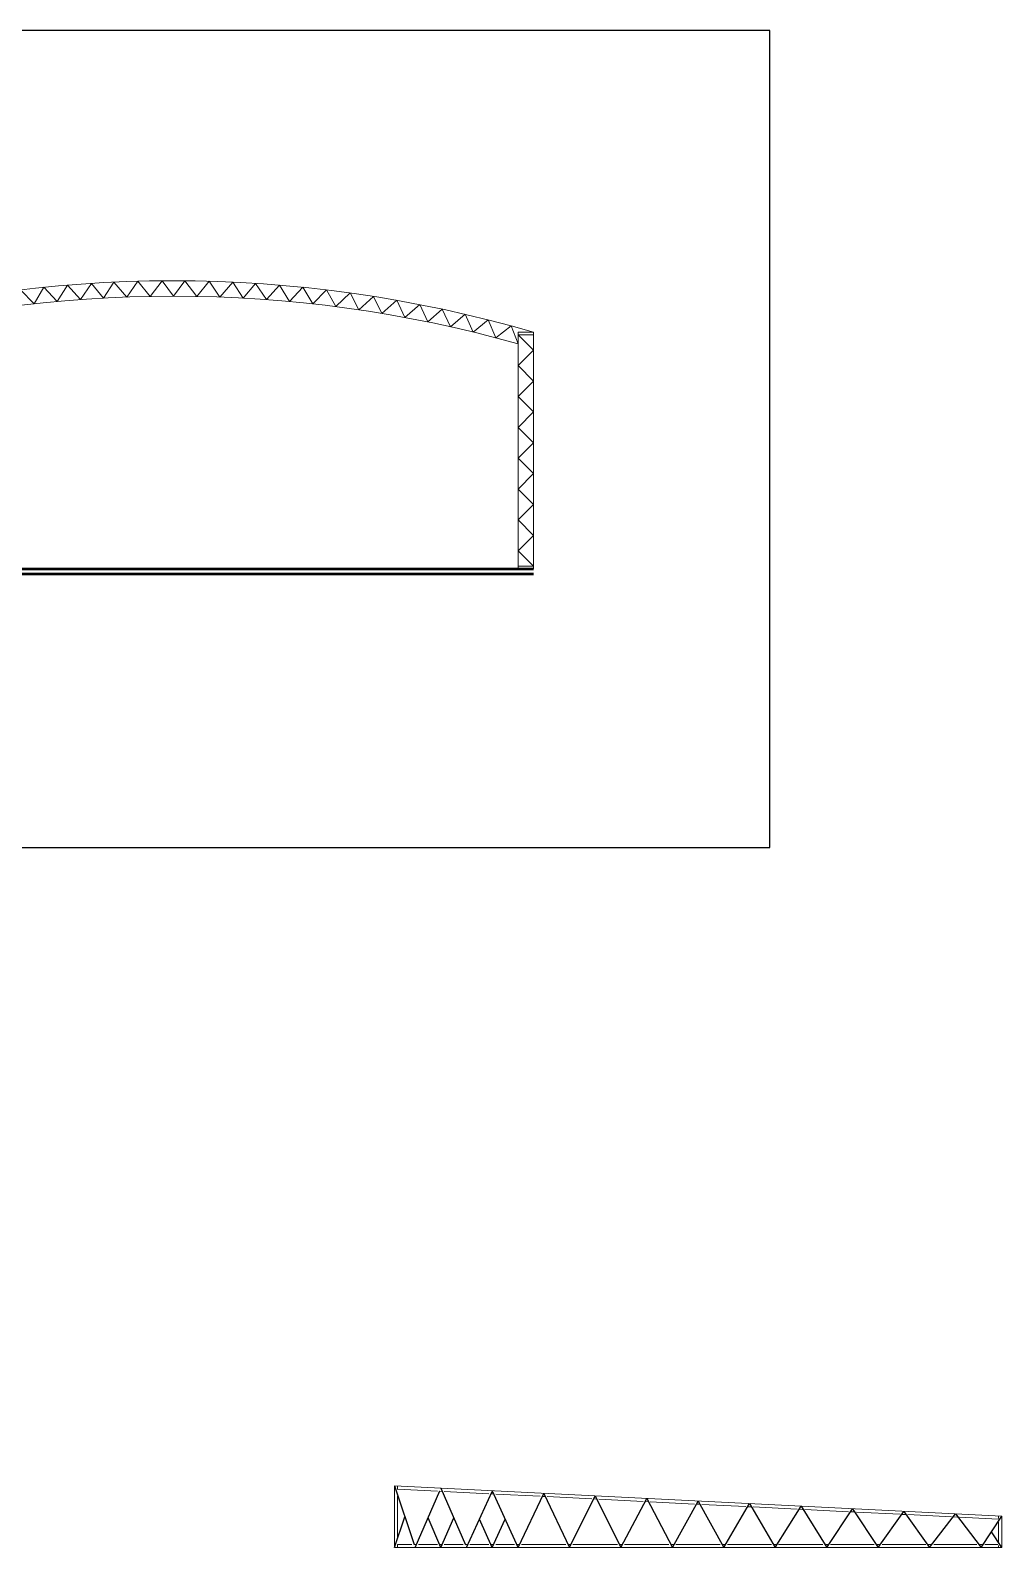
# Model space of a CAD drawing. Header units: millimetres. Extents: x 265 to 853, y -178 to 32.
# Drawn here: x 768.44 to 787.32, y -120.28 to -90.79 of the extents above; entities that cross this region are included whole.
import ezdxf

# ---------------------------------------------------------------- set-up
doc = ezdxf.new("R2010")
doc.units = ezdxf.units.MM
doc.header["$LTSCALE"] = 0.1
doc.header["$MEASUREMENT"] = 0
doc.linetypes.add('ACAD_ISO10W100', pattern=[18, 12, -3, 0, -3])
doc.layers.add('00_EST_EJE ANGULARES', color=7, linetype='ACAD_ISO10W100')
doc.layers.add('00_EST_EXISTENTE', color=8, linetype='Continuous', lineweight=20, transparency=0.5)
doc.layers.add('00_EST_NoImprimir', color=1, linetype='Continuous', plot=False)
for name, color, linetype, lineweight in [('00_EST_Piso', 7, 'Continuous', 50), ('00_EST_Viga', 5, 'Continuous', 20), ('00_EST_Viga_Montante', 5, 'Continuous', 20)]:
    doc.layers.add(name, color=color, linetype=linetype, lineweight=lineweight)

msp = doc.modelspace()

# ---------------------------------------------------------------- linework, layer by layer
at = {"layer": '00_EST_EJE ANGULARES'}
for p, q in [((775.516, -119.084), (775.916, -120.284)), ((775.916, -120.284), (776.416, -119.129)), ((776.416, -119.129), (776.916, -120.284)), ((776.916, -120.284), (777.416, -119.179)), ((777.416, -119.179), (777.916, -120.284)), ((777.916, -120.284), (778.416, -119.229)), ((778.416, -119.229), (778.916, -120.284)), ((778.916, -120.284), (779.416, -119.279)), ((779.416, -119.279), (779.916, -120.284)), ((779.916, -120.284), (780.416, -119.329)), ((780.416, -119.329), (780.916, -120.284)), ((780.916, -120.284), (781.416, -119.379)), ((781.416, -119.379), (781.916, -120.284)), ((781.916, -120.284), (782.416, -119.429)), ((782.416, -119.429), (782.916, -120.284)), ((775.516, -120.284), (775.716, -119.684)), ((776.416, -120.284), (776.166, -119.707)), ((776.416, -120.284), (776.666, -119.707)), ((777.416, -120.284), (777.166, -119.732)), ((777.416, -120.284), (777.666, -119.732)), ((782.916, -120.284), (783.416, -119.479)), ((783.416, -119.479), (783.916, -120.284)), ((783.916, -120.284), (784.416, -119.529)), ((784.416, -119.529), (784.916, -120.284)), ((784.916, -120.284), (785.416, -119.579)), ((785.416, -119.579), (785.916, -120.284)), ((785.916, -120.284), (786.416, -119.629)), ((786.416, -119.629), (786.916, -120.284)), ((786.916, -120.284), (787.316, -119.674)), ((787.316, -120.284), (787.116, -119.979))]:
    msp.add_line(p, q, dxfattribs=at)
at = {"layer": '00_EST_EXISTENTE'}
for p, q in [((777.916, -101.256), (777.916, -96.656)), ((778.216, -96.656), (777.918, -96.656)), ((778.216, -96.706), (777.918, -96.706)), ((778.216, -101.256), (778.216, -96.656)), ((778.215, -101.256), (777.916, -101.256)), ((778.216, -101.206), (777.918, -101.206))]:
    msp.add_line(p, q, dxfattribs=at)
for points in [[(768.243, -95.834), (768.509, -96.105), (768.702, -95.783), (768.959, -96.06), (769.158, -95.741), (769.41, -96.022), (769.623, -95.707), (769.861, -95.993), (770.062, -95.683), (770.313, -95.973), (770.525, -95.666), (770.765, -95.96), (770.996, -95.657), (771.218, -95.956)], [(777.918, -96.882), (777.783, -96.534), (777.481, -96.763), (777.337, -96.417), (777.043, -96.653), (776.89, -96.308), (776.602, -96.55), (776.442, -96.208), (776.16, -96.456), (776.007, -96.119), (775.716, -96.369), (775.557, -96.036), (775.27, -96.291), (775.105, -95.96), (774.823, -96.221), (774.651, -95.893), (774.375, -96.159), (774.192, -95.834), (773.926, -96.105), (773.733, -95.783), (773.476, -96.06), (773.277, -95.741), (773.025, -96.022), (772.812, -95.707), (772.574, -95.993), (772.374, -95.683), (772.122, -95.973), (771.91, -95.666), (771.67, -95.96), (771.439, -95.657), (771.218, -95.956)], [(778.216, -101.206), (777.918, -100.906), (778.216, -100.606), (777.918, -100.306), (778.216, -100.006), (777.918, -99.706), (778.216, -99.406), (777.918, -99.106), (778.216, -98.806), (777.918, -98.506), (778.216, -98.206), (777.918, -97.906), (778.216, -97.606), (777.918, -97.306), (778.216, -97.006), (777.918, -96.706)]]:
    msp.add_lwpolyline(points, dxfattribs=at)
for radius, start, end in [(25, 73.7398, 106.3551), (24.7, 74.261, 105.739)]:
    msp.add_arc((771.216, -120.656), radius, start, end, dxfattribs=at)
at = {"layer": '00_EST_NoImprimir'}
msp.add_lwpolyline([(745.404, -106.675), (782.809, -106.675), (782.809, -90.788), (745.404, -90.788)], close=True, dxfattribs=at)
at = {"layer": '00_EST_Piso'}
for p, q in [((752.216, -101.256), (778.216, -101.256)), ((752.816, -101.356), (778.216, -101.356))]:
    msp.add_line(p, q, dxfattribs=at)
at = {"layer": '00_EST_Viga'}
for p, q in [((775.513, -119.144), (775.516, -119.145)), ((775.516, -119.084), (787.316, -119.674)), ((775.576, -119.148), (776.35, -119.186)), ((776.39, -119.188), (776.441, -119.191)), ((776.483, -119.193), (777.349, -119.236)), ((777.39, -119.238), (777.441, -119.241)), ((777.483, -119.243), (778.348, -119.286)), ((778.389, -119.288), (778.441, -119.291)), ((778.484, -119.293), (779.348, -119.336)), ((779.388, -119.338), (779.442, -119.341)), ((779.485, -119.343), (780.347, -119.386)), ((780.388, -119.388), (780.443, -119.391)), ((780.486, -119.393), (781.346, -119.436)), ((781.387, -119.438), (781.443, -119.441)), ((781.487, -119.443), (782.344, -119.486)), ((782.387, -119.488), (782.444, -119.491)), ((782.489, -119.493), (783.342, -119.536)), ((783.385, -119.538), (783.445, -119.541)), ((783.49, -119.543), (784.342, -119.586)), ((784.385, -119.588), (784.446, -119.591)), ((784.492, -119.593), (785.34, -119.636)), ((785.384, -119.638), (785.446, -119.641)), ((785.494, -119.643), (786.338, -119.686)), ((786.383, -119.688), (786.448, -119.691)), ((786.496, -119.693), (787.246, -119.731)), ((775.516, -120.284), (787.316, -120.284)), ((775.576, -120.224), (775.854, -120.224)), ((775.893, -120.224), (775.941, -120.224)), ((775.982, -120.224), (776.348, -120.224)), ((776.389, -120.224), (776.442, -120.224)), ((776.483, -120.224), (776.849, -120.224)), ((776.89, -120.224), (776.941, -120.224)), ((776.982, -120.224), (777.347, -120.224)), ((777.388, -120.224), (777.443, -120.224)), ((777.485, -120.224), (777.849, -120.224)), ((777.89, -120.224), (777.942, -120.224)), ((777.983, -120.224), (778.848, -120.224)), ((778.889, -120.224), (778.942, -120.224)), ((778.984, -120.224), (779.847, -120.224)), ((779.889, -120.224), (779.943, -120.224)), ((779.985, -120.224), (780.846, -120.224)), ((780.888, -120.224), (780.944, -120.224)), ((780.986, -120.224), (781.845, -120.224)), ((781.888, -120.224), (781.944, -120.224)), ((781.988, -120.224), (782.844, -120.224)), ((782.887, -120.224), (782.935, -120.224)), ((782.98, -120.224), (783.842, -120.224)), ((783.886, -120.224), (783.946, -120.224)), ((783.991, -120.224), (784.84, -120.224)), ((784.885, -120.224), (784.947, -120.224)), ((784.992, -120.224), (785.839, -120.224)), ((785.884, -120.224), (785.948, -120.224)), ((785.995, -120.224), (786.836, -120.224)), ((786.883, -120.224), (786.945, -120.224)), ((786.99, -120.224), (787.242, -120.224))]:
    msp.add_line(p, q, dxfattribs=at)
at = {"layer": '00_EST_Viga_Montante'}
for p, q in [((775.516, -119.084), (775.516, -120.284)), ((775.576, -119.087), (775.576, -119.152)), ((775.576, -119.286), (775.576, -120.104)), ((787.256, -119.674), (787.256, -119.715)), ((787.316, -119.674), (787.316, -120.284)), ((787.256, -119.788), (787.256, -120.175)), ((775.576, -120.224), (775.576, -120.284)), ((787.256, -120.245), (787.256, -120.284))]:
    msp.add_line(p, q, dxfattribs=at)

doc.saveas('drawing.dxf')
